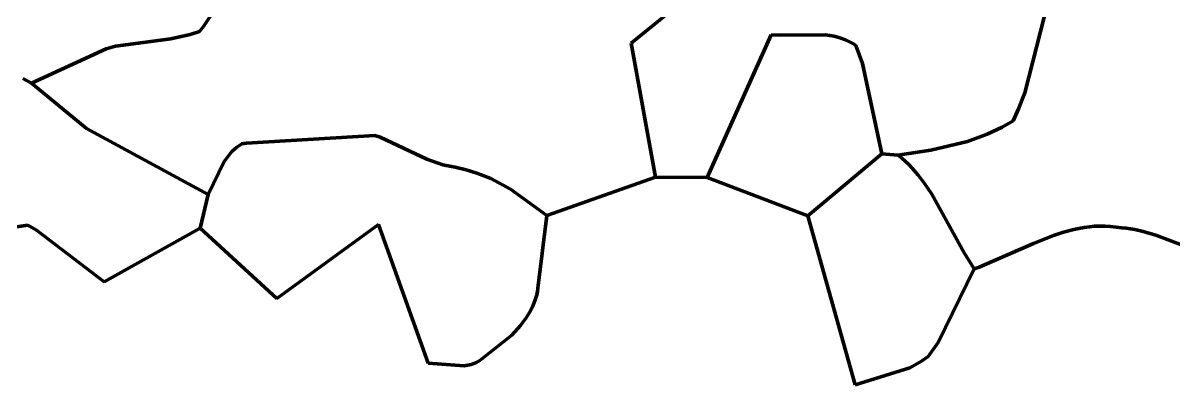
# Model space of a CAD drawing. Header units: millimetres. Extents: x 0 to 10.4, y 0 to 7.8.
# Drawn here: x 3.402 to 5.543, y 1.447 to 2.119 of the extents above; entities that cross this region are included whole.
import ezdxf

# ---------------------------------------------------------------- set-up
doc = ezdxf.new("R2010")
doc.units = ezdxf.units.MM
for name, color, linetype, lineweight in [('color#0e0e0eff', 7, 'CONTINUOUS', 100), ('color#181818ff', 7, 'CONTINUOUS', 100), ('color#1c1c1cff', 7, 'CONTINUOUS', 100), ('color#212121ff', 7, 'CONTINUOUS', 100), ('color#242424ff', 7, 'CONTINUOUS', 100), ('color#292929ff', 7, 'CONTINUOUS', 100), ('color#323232ff', 7, 'CONTINUOUS', 100), ('color#333333ff', 7, 'CONTINUOUS', 100), ('color#424242ff', 7, 'CONTINUOUS', 100)]:
    doc.layers.add(name, color=color, linetype=linetype, lineweight=lineweight)

msp = doc.modelspace()

# ---------------------------------------------------------------- linework, layer by layer
at = {"layer": 'color#0e0e0eff'}
for p, q in [((4.3758, 1.7614), (4.5783, 1.8329)), ((4.5783, 1.8329), (4.6743, 1.8325)), ((4.6743, 1.8325), (4.8615, 1.7611)), ((4.3596, 1.6264), (4.3758, 1.7614)), ((4.8615, 1.7611), (4.9494, 1.4465)), ((3.3771, 1.7388), (3.4108, 1.7436)), ((3.4108, 1.7436), (3.4267, 1.7345)), ((3.4267, 1.7345), (3.5529, 1.6381)), ((3.5529, 1.6381), (3.7314, 1.7381)), ((3.7314, 1.7381), (3.874, 1.607)), ((3.874, 1.607), (4.063, 1.7448)), ((4.063, 1.7448), (4.1552, 1.4868)), ((5.3372, 1.7305), (5.3562, 1.7356)), ((5.3562, 1.7356), (5.3658, 1.7376)), ((5.3658, 1.7376), (5.3755, 1.7393)), ((5.3755, 1.7393), (5.3852, 1.7406)), ((5.3852, 1.7406), (5.395, 1.7415)), ((5.395, 1.7415), (5.4049, 1.7419)), ((5.4049, 1.7419), (5.4148, 1.7419)), ((5.4148, 1.7419), (5.4248, 1.7413)), ((5.4248, 1.7413), (5.4349, 1.7402)), ((5.4349, 1.7402), (5.4451, 1.7386)), ((5.4451, 1.7386), (5.4534, 1.7378)), ((5.4534, 1.7378), (5.4696, 1.7355)), ((5.4696, 1.7355), (5.4855, 1.732)), ((5.2811, 1.7097), (5.3183, 1.7244)), ((5.3183, 1.7244), (5.3372, 1.7305)), ((5.4855, 1.732), (5.5089, 1.7252)), ((5.5089, 1.7252), (5.5544, 1.7076)), ((5.18, 1.6658), (5.2811, 1.7097)), ((5.104, 1.5253), (5.1707, 1.6625)), ((5.1707, 1.6625), (5.18, 1.6658)), ((4.3539, 1.6029), (4.3573, 1.6144)), ((4.3573, 1.6144), (4.3586, 1.6204)), ((4.3586, 1.6204), (4.3596, 1.6264)), ((4.3441, 1.5813), (4.3495, 1.5919)), ((4.3495, 1.5919), (4.3539, 1.6029)), ((4.3272, 1.5569), (4.3379, 1.5712)), ((4.3379, 1.5712), (4.3441, 1.5813)), ((4.3109, 1.5393), (4.3272, 1.5569)), ((4.2545, 1.4943), (4.3109, 1.5393)), ((5.0851, 1.4997), (5.104, 1.5253)), ((5.0729, 1.4905), (5.0851, 1.4997)), ((4.1552, 1.4868), (4.2221, 1.4819)), ((4.2221, 1.4819), (4.2356, 1.4845)), ((4.2356, 1.4845), (4.2453, 1.4884)), ((4.2453, 1.4884), (4.2515, 1.4921)), ((4.2515, 1.4921), (4.2545, 1.4943)), ((4.9494, 1.4465), (5.051, 1.4781)), ((5.051, 1.4781), (5.0729, 1.4905))]:
    msp.add_line(p, q, dxfattribs=at)
at = {"layer": 'color#181818ff'}
for p, q in [((4.8615, 1.7611), (4.999, 1.8764)), ((4.999, 1.8764), (5.0292, 1.8738)), ((5.0292, 1.8738), (5.0362, 1.8682)), ((5.0362, 1.8682), (5.0429, 1.8623)), ((5.0429, 1.8623), (5.0493, 1.8562)), ((5.0493, 1.8562), (5.0554, 1.8499)), ((5.0554, 1.8499), (5.067, 1.8367)), ((5.067, 1.8367), (5.0776, 1.8228)), ((5.0776, 1.8228), (5.0923, 1.801)), ((5.0923, 1.801), (5.1521, 1.6923)), ((4.9494, 1.4465), (4.8615, 1.7611)), ((5.1521, 1.6923), (5.1707, 1.6625)), ((5.1707, 1.6625), (5.104, 1.5253)), ((5.104, 1.5253), (5.0851, 1.4997)), ((5.0851, 1.4997), (5.0729, 1.4905)), ((5.051, 1.4781), (4.9494, 1.4465)), ((5.0729, 1.4905), (5.051, 1.4781))]:
    msp.add_line(p, q, dxfattribs=at)
at = {"layer": 'color#1c1c1cff'}
for p, q in [((3.8172, 1.8962), (4.0561, 1.9102)), ((4.0561, 1.9102), (4.0662, 1.907)), ((4.0662, 1.907), (4.1529, 1.8666)), ((3.7903, 1.8805), (3.799, 1.8883)), ((3.799, 1.8883), (3.8088, 1.8948)), ((3.8088, 1.8948), (3.8172, 1.8962)), ((3.776, 1.8618), (3.7903, 1.8805)), ((4.1529, 1.8666), (4.1829, 1.8559)), ((3.7463, 1.8006), (3.776, 1.8618)), ((4.1829, 1.8559), (4.1987, 1.8525)), ((4.1987, 1.8525), (4.2057, 1.8513)), ((4.2057, 1.8513), (4.2262, 1.8467)), ((4.2262, 1.8467), (4.246, 1.8405)), ((4.246, 1.8405), (4.2717, 1.8301)), ((4.2717, 1.8301), (4.3083, 1.8105)), ((3.7314, 1.7381), (3.7463, 1.8006)), ((4.3083, 1.8105), (4.3758, 1.7614)), ((4.3758, 1.7614), (4.3596, 1.6264)), ((3.874, 1.607), (3.7314, 1.7381)), ((4.063, 1.7448), (3.874, 1.607)), ((4.1552, 1.4868), (4.063, 1.7448)), ((4.3573, 1.6144), (4.3539, 1.6029)), ((4.3586, 1.6204), (4.3573, 1.6144)), ((4.3596, 1.6264), (4.3586, 1.6204)), ((4.3495, 1.5919), (4.3441, 1.5813)), ((4.3539, 1.6029), (4.3495, 1.5919)), ((4.3379, 1.5712), (4.3272, 1.5569)), ((4.3441, 1.5813), (4.3379, 1.5712)), ((4.3272, 1.5569), (4.3109, 1.5393)), ((4.3109, 1.5393), (4.2545, 1.4943)), ((4.2221, 1.4819), (4.1552, 1.4868)), ((4.2356, 1.4845), (4.2221, 1.4819)), ((4.2453, 1.4884), (4.2356, 1.4845)), ((4.2515, 1.4921), (4.2453, 1.4884)), ((4.2545, 1.4943), (4.2515, 1.4921))]:
    msp.add_line(p, q, dxfattribs=at)
at = {"layer": 'color#212121ff'}
for p, q in [((5.265, 1.9897), (5.3091, 2.1617)), ((5.2536, 1.9597), (5.265, 1.9897)), ((5.2433, 1.9378), (5.2536, 1.9597)), ((5.2231, 1.9261), (5.2433, 1.9378)), ((5.1587, 1.8995), (5.1951, 1.9129)), ((5.1951, 1.9129), (5.2231, 1.9261)), ((5.0906, 1.8828), (5.1587, 1.8995)), ((5.0292, 1.8738), (5.0906, 1.8828)), ((5.0362, 1.8682), (5.0292, 1.8738)), ((5.0429, 1.8623), (5.0362, 1.8682)), ((5.0493, 1.8562), (5.0429, 1.8623)), ((5.0554, 1.8499), (5.0493, 1.8562)), ((5.067, 1.8367), (5.0554, 1.8499)), ((5.0776, 1.8228), (5.067, 1.8367)), ((5.0923, 1.801), (5.0776, 1.8228)), ((5.1521, 1.6923), (5.0923, 1.801)), ((5.3562, 1.7356), (5.3372, 1.7305)), ((5.3658, 1.7376), (5.3562, 1.7356)), ((5.3755, 1.7393), (5.3658, 1.7376)), ((5.3852, 1.7406), (5.3755, 1.7393)), ((5.395, 1.7415), (5.3852, 1.7406)), ((5.4049, 1.7419), (5.395, 1.7415)), ((5.4148, 1.7419), (5.4049, 1.7419)), ((5.4248, 1.7413), (5.4148, 1.7419)), ((5.4349, 1.7402), (5.4248, 1.7413)), ((5.4451, 1.7386), (5.4349, 1.7402)), ((5.4534, 1.7378), (5.4451, 1.7386)), ((5.4696, 1.7355), (5.4534, 1.7378)), ((5.4855, 1.732), (5.4696, 1.7355)), ((5.3183, 1.7244), (5.2811, 1.7097)), ((5.3372, 1.7305), (5.3183, 1.7244)), ((5.5089, 1.7252), (5.4855, 1.732)), ((5.5544, 1.7076), (5.5089, 1.7252)), ((5.1707, 1.6625), (5.1521, 1.6923)), ((5.2811, 1.7097), (5.18, 1.6658)), ((5.18, 1.6658), (5.1707, 1.6625))]:
    msp.add_line(p, q, dxfattribs=at)
at = {"layer": 'color#242424ff'}
for p, q in [((3.4011, 2.0165), (3.4174, 2.0074)), ((3.4174, 2.0074), (3.5199, 1.9232)), ((3.5199, 1.9232), (3.7463, 1.8006)), ((3.7463, 1.8006), (3.7314, 1.7381)), ((3.4108, 1.7436), (3.3771, 1.7388)), ((3.4267, 1.7345), (3.4108, 1.7436)), ((3.5529, 1.6381), (3.4267, 1.7345)), ((3.7314, 1.7381), (3.5529, 1.6381))]:
    msp.add_line(p, q, dxfattribs=at)
at = {"layer": 'color#292929ff'}
for p, q in [((4.5332, 2.0822), (4.6625, 2.1879)), ((5.3091, 2.1617), (5.265, 1.9897)), ((4.5783, 1.8329), (4.5332, 2.0822)), ((4.7936, 2.0972), (4.6743, 1.8325)), ((4.8099, 2.0969), (4.7936, 2.0972)), ((4.8944, 2.0974), (4.8099, 2.0969)), ((4.9108, 2.0948), (4.8944, 2.0974)), ((4.9213, 2.092), (4.9108, 2.0948)), ((4.9316, 2.0883), (4.9213, 2.092)), ((4.9415, 2.0835), (4.9316, 2.0883)), ((4.9463, 2.0806), (4.9415, 2.0835)), ((4.951, 2.0774), (4.9463, 2.0806)), ((4.9634, 2.0439), (4.951, 2.0774)), ((4.999, 1.8764), (4.9634, 2.0439)), ((5.265, 1.9897), (5.2536, 1.9597)), ((5.2536, 1.9597), (5.2433, 1.9378)), ((5.2433, 1.9378), (5.2231, 1.9261)), ((5.1951, 1.9129), (5.1587, 1.8995)), ((5.2231, 1.9261), (5.1951, 1.9129)), ((5.1587, 1.8995), (5.0906, 1.8828)), ((5.0292, 1.8738), (4.999, 1.8764)), ((5.0906, 1.8828), (5.0292, 1.8738)), ((4.6743, 1.8325), (4.5783, 1.8329))]:
    msp.add_line(p, q, dxfattribs=at)
at = {"layer": 'color#323232ff'}
for p, q in [((4.6743, 1.8325), (4.7936, 2.0972)), ((4.7936, 2.0972), (4.8099, 2.0969)), ((4.8099, 2.0969), (4.8944, 2.0974)), ((4.8944, 2.0974), (4.9108, 2.0948)), ((4.9108, 2.0948), (4.9213, 2.092)), ((4.9213, 2.092), (4.9316, 2.0883)), ((4.9316, 2.0883), (4.9415, 2.0835)), ((4.9415, 2.0835), (4.9463, 2.0806)), ((4.9463, 2.0806), (4.951, 2.0774)), ((4.951, 2.0774), (4.9634, 2.0439)), ((4.9634, 2.0439), (4.999, 1.8764)), ((4.999, 1.8764), (4.8615, 1.7611)), ((4.8615, 1.7611), (4.6743, 1.8325))]:
    msp.add_line(p, q, dxfattribs=at)
at = {"layer": 'color#333333ff'}
for p, q in [((3.7375, 2.1131), (3.8263, 2.2467)), ((4.6625, 2.1879), (4.5332, 2.0822)), ((3.7125, 2.098), (3.7298, 2.104)), ((3.7298, 2.104), (3.7375, 2.1131)), ((3.5739, 2.0762), (3.6768, 2.0903)), ((3.6768, 2.0903), (3.7125, 2.098)), ((4.5332, 2.0822), (4.5783, 1.8329)), ((3.4174, 2.0074), (3.5562, 2.0713)), ((3.5562, 2.0713), (3.5739, 2.0762)), ((3.5199, 1.9232), (3.4174, 2.0074)), ((3.7463, 1.8006), (3.5199, 1.9232)), ((4.0561, 1.9102), (3.8172, 1.8962)), ((4.0662, 1.907), (4.0561, 1.9102)), ((4.1529, 1.8666), (4.0662, 1.907)), ((3.799, 1.8883), (3.7903, 1.8805)), ((3.8088, 1.8948), (3.799, 1.8883)), ((3.8172, 1.8962), (3.8088, 1.8948)), ((3.7903, 1.8805), (3.776, 1.8618)), ((4.1829, 1.8559), (4.1529, 1.8666)), ((3.776, 1.8618), (3.7463, 1.8006)), ((4.1987, 1.8525), (4.1829, 1.8559)), ((4.2057, 1.8513), (4.1987, 1.8525)), ((4.2262, 1.8467), (4.2057, 1.8513)), ((4.246, 1.8405), (4.2262, 1.8467)), ((4.2717, 1.8301), (4.246, 1.8405)), ((4.3083, 1.8105), (4.2717, 1.8301)), ((4.5783, 1.8329), (4.3758, 1.7614)), ((4.3758, 1.7614), (4.3083, 1.8105))]:
    msp.add_line(p, q, dxfattribs=at)
at = {"layer": 'color#424242ff'}
for p, q in [((3.8263, 2.2467), (3.7375, 2.1131)), ((3.7298, 2.104), (3.7125, 2.098)), ((3.7375, 2.1131), (3.7298, 2.104)), ((3.6768, 2.0903), (3.5739, 2.0762)), ((3.7125, 2.098), (3.6768, 2.0903)), ((3.5562, 2.0713), (3.4174, 2.0074)), ((3.5739, 2.0762), (3.5562, 2.0713)), ((3.4174, 2.0074), (3.4011, 2.0165))]:
    msp.add_line(p, q, dxfattribs=at)

doc.saveas('drawing.dxf')
